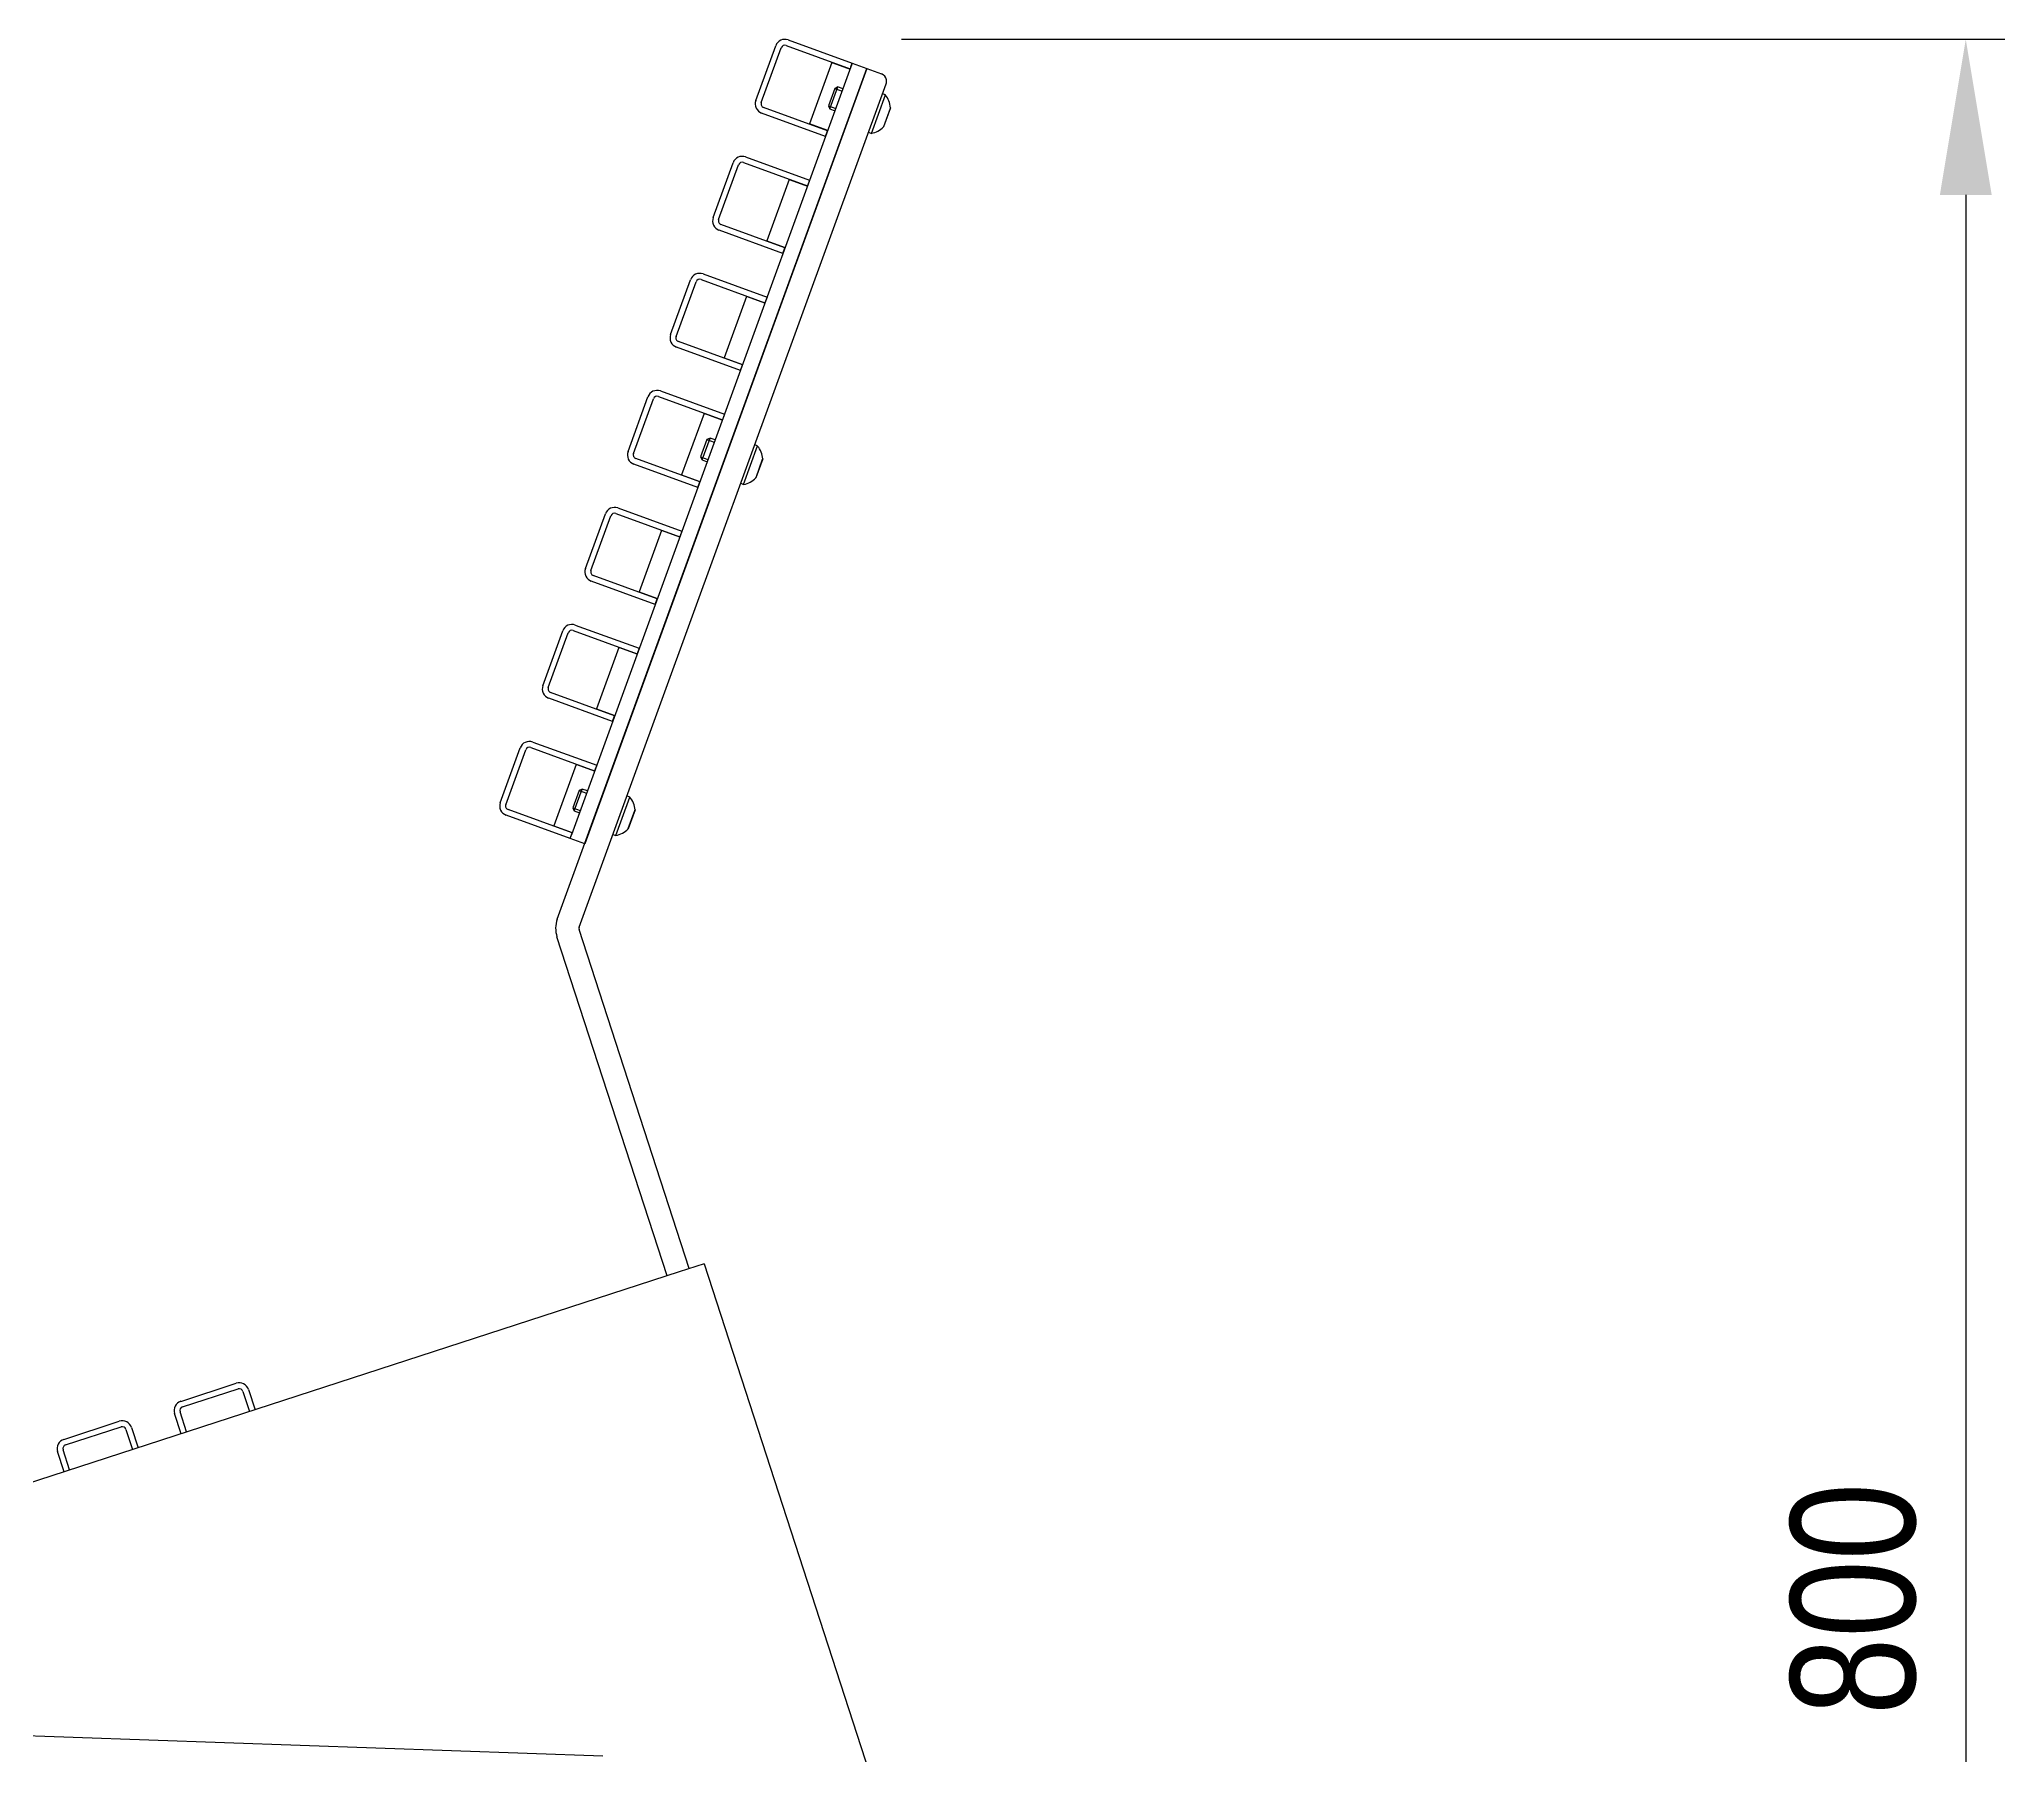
# Model space of a CAD drawing. Header units: millimetres. Extents: x 28102 to 34042, y 7360 to 11560.
# Drawn here: x 29685 to 30190, y 10645 to 11086 of the extents above; entities that cross this region are included whole.
import ezdxf

# ---------------------------------------------------------------- set-up
doc = ezdxf.new("R2010")
doc.units = ezdxf.units.MM
doc.header["$LTSCALE"] = 0.3
doc.styles.add('SEACAD_Arial', font='arial.ttf', dxfattribs={"width": 0.8})
doc.dimstyles.new('ISO-25', dxfattribs={"dimtxt": 1.6, "dimasz": 2, "dimexe": 0.5, "dimexo": 1.5, "dimtad": 1, "dimdec": 0, "dimtxsty": 'SEACAD_Arial', "dimcen": 2, "dimadec": 0, "dimazin": 0, "dimtfac": 1, "dimtdec": 0, "dimtmove": 0, "dimatfit": 3, "dimfxl": 1, "dimarcsym": 0})

# ---------------------------------------------------------------- blocks, each defined once
blk = doc.blocks.new('*D144')
at = {"color": 0, "lineweight": -2, "transparency": 16777216}
for p, q in [((29906.13, 11086.3), (30189.65, 11086.3)), ((30179.65, 11046.3), (30179.65, 10324.74)), ((30142.37, 10284.74), (30189.65, 10284.74))]:
    blk.add_line(p, q, dxfattribs=at)
at = {"color": 0, "transparency": 16777216}
for points in [[(30172.99, 11046.3), (30186.32, 11046.3), (30179.65, 11086.3)], [(30172.99, 10324.74), (30186.32, 10324.74), (30179.65, 10284.74)]]:
    blk.add_solid(points, dxfattribs=at)
at = {"layer": 'Defpoints', "color": 0, "transparency": 16777216}
for p in [(29876.13, 11086.3), (30112.37, 10284.74), (30179.65, 10284.74)]:
    blk.add_point(p, dxfattribs=at)
at = {"color": 0, "transparency": 16777216, "insert": (30150.81, 10685.52), "char_height": 32, "attachment_point": 5, "rotation": 90, "style": 'SEACAD_Arial'}
blk.add_mtext('800', dxfattribs=at)

msp = doc.modelspace()

# ---------------------------------------------------------------- linework, layer by layer
at = {"color": 7, "linetype": 'Continuous'}
for p, q in [((29868.65, 11070.56), (29873.78, 11084.66)), ((29870.06, 11070.05), (29875.19, 11084.15)), ((29876.47, 11084.74), (29892.91, 11078.76)), ((29876.98, 11086.15), (29893.43, 11080.17)), ((29893.08, 11079.23), (29821.26, 10881.89)), ((29888.18, 11080.37), (29882.43, 11064.59)), ((29888.18, 11080.37), (29892.88, 11078.66)), ((29893.43, 11080.17), (29892.91, 11078.76)), ((29893.08, 11079.23), (29893.43, 11080.17)), ((29893.43, 11080.17), (29897.18, 11078.8)), ((29896.84, 11077.86), (29897.18, 11078.8)), ((29897.18, 11078.8), (29896.84, 11077.86)), ((29897.18, 11078.8), (29900.94, 11077.43)), ((29817.63, 10860.24), (29896.84, 11077.86)), ((29823.27, 10858.19), (29902.14, 11074.87)), ((29896.84, 11077.86), (29825.02, 10880.53)), ((29888.94, 11073.7), (29887.31, 11069.21)), ((29887.68, 11068.43), (29889.73, 11074.06)), ((29889.73, 11074.06), (29888.94, 11073.7)), ((29888.94, 11073.7), (29890.82, 11073.01)), ((29891.03, 11073.59), (29889.73, 11074.06)), ((29887.1, 11062.78), (29870.65, 11068.77)), ((29887.31, 11069.21), (29887.68, 11068.43)), ((29887.31, 11069.21), (29889.19, 11068.53)), ((29887.68, 11068.43), (29888.98, 11067.95)), ((29898.36, 11062.14), (29901.95, 11072.01)), ((29901.95, 11072.01), (29901.2, 11072.28)), ((29903.28, 11068.7), (29901.5, 11063.83)), ((29901.56, 11063.92), (29903.26, 11068.59)), ((29886.59, 11061.37), (29870.14, 11067.36)), ((29887.13, 11062.88), (29882.43, 11064.59)), ((29886.59, 11061.37), (29887.1, 11062.78)), ((29897.61, 11062.42), (29898.36, 11062.14)), ((29857.7, 11040.49), (29862.83, 11054.59)), ((29859.11, 11039.98), (29864.24, 11054.08)), ((29865.52, 11054.67), (29881.97, 11048.69)), ((29866.04, 11056.08), (29882.48, 11050.1)), ((29877.24, 11050.3), (29871.49, 11034.52)), ((29877.24, 11050.3), (29881.93, 11048.59)), ((29882.48, 11050.1), (29881.97, 11048.69)), ((29876.15, 11032.71), (29859.71, 11038.7)), ((29875.64, 11031.3), (29859.2, 11037.29)), ((29871.49, 11034.52), (29876.19, 11032.81)), ((29875.64, 11031.3), (29876.15, 11032.71)), ((29846.76, 11010.42), (29851.89, 11024.52)), ((29848.17, 11009.91), (29853.3, 11024.01)), ((29854.58, 11024.6), (29871.02, 11018.62)), ((29855.09, 11026.01), (29871.54, 11020.03)), ((29866.29, 11020.23), (29860.54, 11004.45)), ((29870.99, 11018.52), (29866.29, 11020.23)), ((29871.54, 11020.03), (29871.02, 11018.62)), ((29865.21, 11002.64), (29848.76, 11008.63)), ((29864.7, 11001.23), (29848.25, 11007.22)), ((29860.54, 11004.45), (29865.24, 11002.74)), ((29864.7, 11001.23), (29865.21, 11002.64)), ((29835.81, 10980.35), (29840.94, 10994.45)), ((29837.22, 10979.84), (29842.35, 10993.94)), ((29843.63, 10994.53), (29860.08, 10988.55)), ((29844.15, 10995.94), (29860.59, 10989.96)), ((29855.35, 10990.16), (29849.6, 10974.38)), ((29860.04, 10988.45), (29855.35, 10990.16)), ((29860.59, 10989.96), (29860.08, 10988.55)), ((29856.11, 10983.49), (29854.48, 10979)), ((29854.84, 10978.22), (29856.89, 10983.85)), ((29856.89, 10983.85), (29856.11, 10983.49)), ((29856.11, 10983.49), (29857.99, 10982.8)), ((29858.2, 10983.38), (29856.89, 10983.85)), ((29869.12, 10981.8), (29868.36, 10982.07)), ((29853.75, 10971.16), (29837.31, 10977.15)), ((29854.26, 10972.57), (29837.82, 10978.56)), ((29854.48, 10979), (29854.84, 10978.22)), ((29854.48, 10979), (29856.36, 10978.32)), ((29854.84, 10978.22), (29856.15, 10977.74)), ((29865.52, 10971.93), (29869.12, 10981.8)), ((29870.44, 10978.49), (29868.67, 10973.62)), ((29868.73, 10973.71), (29870.42, 10978.38)), ((29849.6, 10974.38), (29854.3, 10972.67)), ((29853.75, 10971.16), (29854.26, 10972.57)), ((29864.77, 10972.21), (29865.52, 10971.93)), ((29824.87, 10950.28), (29830, 10964.38)), ((29826.28, 10949.77), (29831.41, 10963.87)), ((29832.69, 10964.46), (29849.13, 10958.48)), ((29833.2, 10965.87), (29849.65, 10959.89)), ((29844.4, 10960.09), (29838.66, 10944.31)), ((29849.1, 10958.38), (29844.4, 10960.09)), ((29849.65, 10959.89), (29849.13, 10958.48)), ((29842.81, 10941.09), (29826.36, 10947.08)), ((29843.32, 10942.5), (29826.88, 10948.49)), ((29838.66, 10944.31), (29843.35, 10942.6)), ((29842.81, 10941.09), (29843.32, 10942.5)), ((29813.92, 10920.21), (29819.05, 10934.31)), ((29815.33, 10919.7), (29820.46, 10933.8)), ((29821.75, 10934.39), (29838.19, 10928.41)), ((29822.26, 10935.8), (29838.7, 10929.82)), ((29833.46, 10930.02), (29827.71, 10914.24)), ((29838.16, 10928.31), (29833.46, 10930.02)), ((29838.7, 10929.82), (29838.19, 10928.41)), ((29831.86, 10911.02), (29815.42, 10917.01)), ((29832.38, 10912.43), (29815.93, 10918.42)), ((29827.71, 10914.24), (29832.41, 10912.53)), ((29831.86, 10911.02), (29832.38, 10912.43)), ((29802.98, 10890.14), (29808.11, 10904.24)), ((29804.39, 10889.63), (29809.52, 10903.73)), ((29810.8, 10904.32), (29827.24, 10898.34)), ((29811.31, 10905.73), (29827.76, 10899.75)), ((29822.51, 10899.95), (29816.77, 10884.17)), ((29827.21, 10898.24), (29822.51, 10899.95)), ((29827.76, 10899.75), (29827.24, 10898.34)), ((29823.27, 10893.28), (29821.64, 10888.79)), ((29822.01, 10888.01), (29824.06, 10893.64)), ((29824.06, 10893.64), (29823.27, 10893.28)), ((29823.27, 10893.28), (29825.15, 10892.59)), ((29825.36, 10893.17), (29824.06, 10893.64)), ((29832.69, 10881.72), (29836.28, 10891.59)), ((29836.28, 10891.59), (29835.53, 10891.86)), ((29820.92, 10880.95), (29804.47, 10886.94)), ((29821.43, 10882.36), (29804.99, 10888.35)), ((29821.64, 10888.79), (29822.01, 10888.01)), ((29821.64, 10888.79), (29823.52, 10888.11)), ((29822.01, 10888.01), (29823.31, 10887.53)), ((29837.61, 10888.28), (29835.83, 10883.41)), ((29835.89, 10883.5), (29837.59, 10888.17)), ((29816.77, 10884.17), (29821.46, 10882.46)), ((29820.92, 10880.95), (29821.43, 10882.36)), ((29820.92, 10880.95), (29821.26, 10881.89)), ((29831.94, 10882), (29832.69, 10881.72)), ((29824.68, 10879.59), (29820.92, 10880.95)), ((29825.02, 10880.53), (29824.68, 10879.59)), ((29851.56, 10770.43), (29823.26, 10857.53)), ((29845.86, 10768.57), (29817.55, 10855.68)), ((29855.37, 10771.66), (29848.97, 10769.58)), ((29855.37, 10771.66), (30013.22, 10285.84)), ((29848.97, 10769.58), (29652.84, 10705.86)), ((29720.85, 10736.3), (29735.11, 10740.94)), ((29721.31, 10734.88), (29735.58, 10739.51)), ((29736.84, 10738.87), (29738.52, 10733.7)), ((29738.26, 10739.33), (29739.95, 10734.16)), ((29690.79, 10726.54), (29705.06, 10731.17)), ((29691.26, 10725.11), (29705.52, 10729.75)), ((29708.21, 10729.57), (29709.89, 10724.4)), ((29720.92, 10727.98), (29719.24, 10733.15)), ((29722.35, 10728.44), (29720.67, 10733.62)), ((29706.78, 10729.11), (29708.47, 10723.93)), ((29690.87, 10718.21), (29689.19, 10723.39)), ((29692.3, 10718.68), (29690.62, 10723.85)), ((29392.46, 10660.51), (29829.36, 10645.25))]:
    msp.add_line(p, q, dxfattribs=at)
for centre, radius, start, end in [((29876.13, 11083.8), 2.5, 70, 160), ((29876.13, 11083.8), 1, 70, 160), ((29900.26, 11075.55), 2, 10, 70), ((29900.26, 11075.55), 2, 340, 10), ((29871, 11069.71), 2.5, 160, 250), ((29871, 11069.71), 1, 160, 250), ((29897.68, 11068.38), 5.6, 3.2676, 40.3853), ((29903, 11068.69), 0.28, 340, 3.2676), ((29897.42, 11067.67), 5.6, 279.6147, 316.7324), ((29901.3, 11064.02), 0.28, 316.7324, 340), ((29865.18, 11053.73), 2.5, 70, 160), ((29865.18, 11053.73), 1, 70, 160), ((29860.05, 11039.64), 2.5, 160, 250), ((29860.05, 11039.64), 1, 160, 250), ((29854.24, 11023.66), 2.5, 70, 160), ((29854.24, 11023.66), 1, 70, 160), ((29849.11, 11009.57), 2.5, 160, 250), ((29849.11, 11009.57), 1, 160, 250), ((29843.29, 10993.59), 2.5, 70, 160), ((29843.29, 10993.59), 1, 70, 160), ((29838.16, 10979.5), 2.5, 160, 250), ((29838.16, 10979.5), 1, 160, 250), ((29864.85, 10978.17), 5.6, 3.2676, 40.3853), ((29870.16, 10978.48), 0.28, 340, 3.2676), ((29864.59, 10977.46), 5.6, 279.6147, 316.7324), ((29868.46, 10973.81), 0.28, 316.7324, 340), ((29832.35, 10963.52), 2.5, 70, 160), ((29832.35, 10963.52), 1, 70, 160), ((29827.22, 10949.43), 2.5, 160, 250), ((29827.22, 10949.43), 1, 160, 250), ((29821.4, 10933.45), 2.5, 70, 160), ((29821.4, 10933.45), 1, 70, 160), ((29816.27, 10919.36), 2.5, 160, 250), ((29816.27, 10919.36), 1, 160, 250), ((29810.46, 10903.38), 2.5, 70, 160), ((29810.46, 10903.38), 1, 70, 160), ((29832.02, 10887.96), 5.6, 3.2676, 40.3853), ((29805.33, 10889.29), 2.5, 160, 250), ((29805.33, 10889.29), 1, 160, 250), ((29837.33, 10888.26), 0.28, 340, 3.2676), ((29831.76, 10887.24), 5.6, 279.6147, 316.7324), ((29835.63, 10883.6), 0.28, 316.7324, 340), ((29824.21, 10857.84), 7, 160, 198), ((29824.21, 10857.84), 1, 160, 198), ((29735.89, 10738.56), 2.5, 18, 108), ((29735.89, 10738.56), 1, 18, 108), ((29721.62, 10733.93), 2.5, 108, 198), ((29721.62, 10733.93), 1, 108, 198), ((29705.83, 10728.8), 2.5, 18, 108), ((29705.83, 10728.8), 1, 18, 108), ((29691.57, 10724.16), 2.5, 108, 198), ((29691.57, 10724.16), 1, 108, 198)]:
    msp.add_arc(centre, radius, start, end, dxfattribs=at)

# ---------------------------------------------------------------- dimensions: what is measured, and where the dimension line sits
dim = msp.add_linear_dim(base=(30179.65, 10284.74), p1=(29876.13, 11086.3), p2=(30112.37, 10284.74), angle=90, dimstyle='ISO-25', override={"dimrnd": 10})
dim.commit()
dim.dimension.update_dxf_attribs({"geometry": '*D144', "text_midpoint": (30150.81, 10685.52)})

doc.saveas('drawing.dxf')
